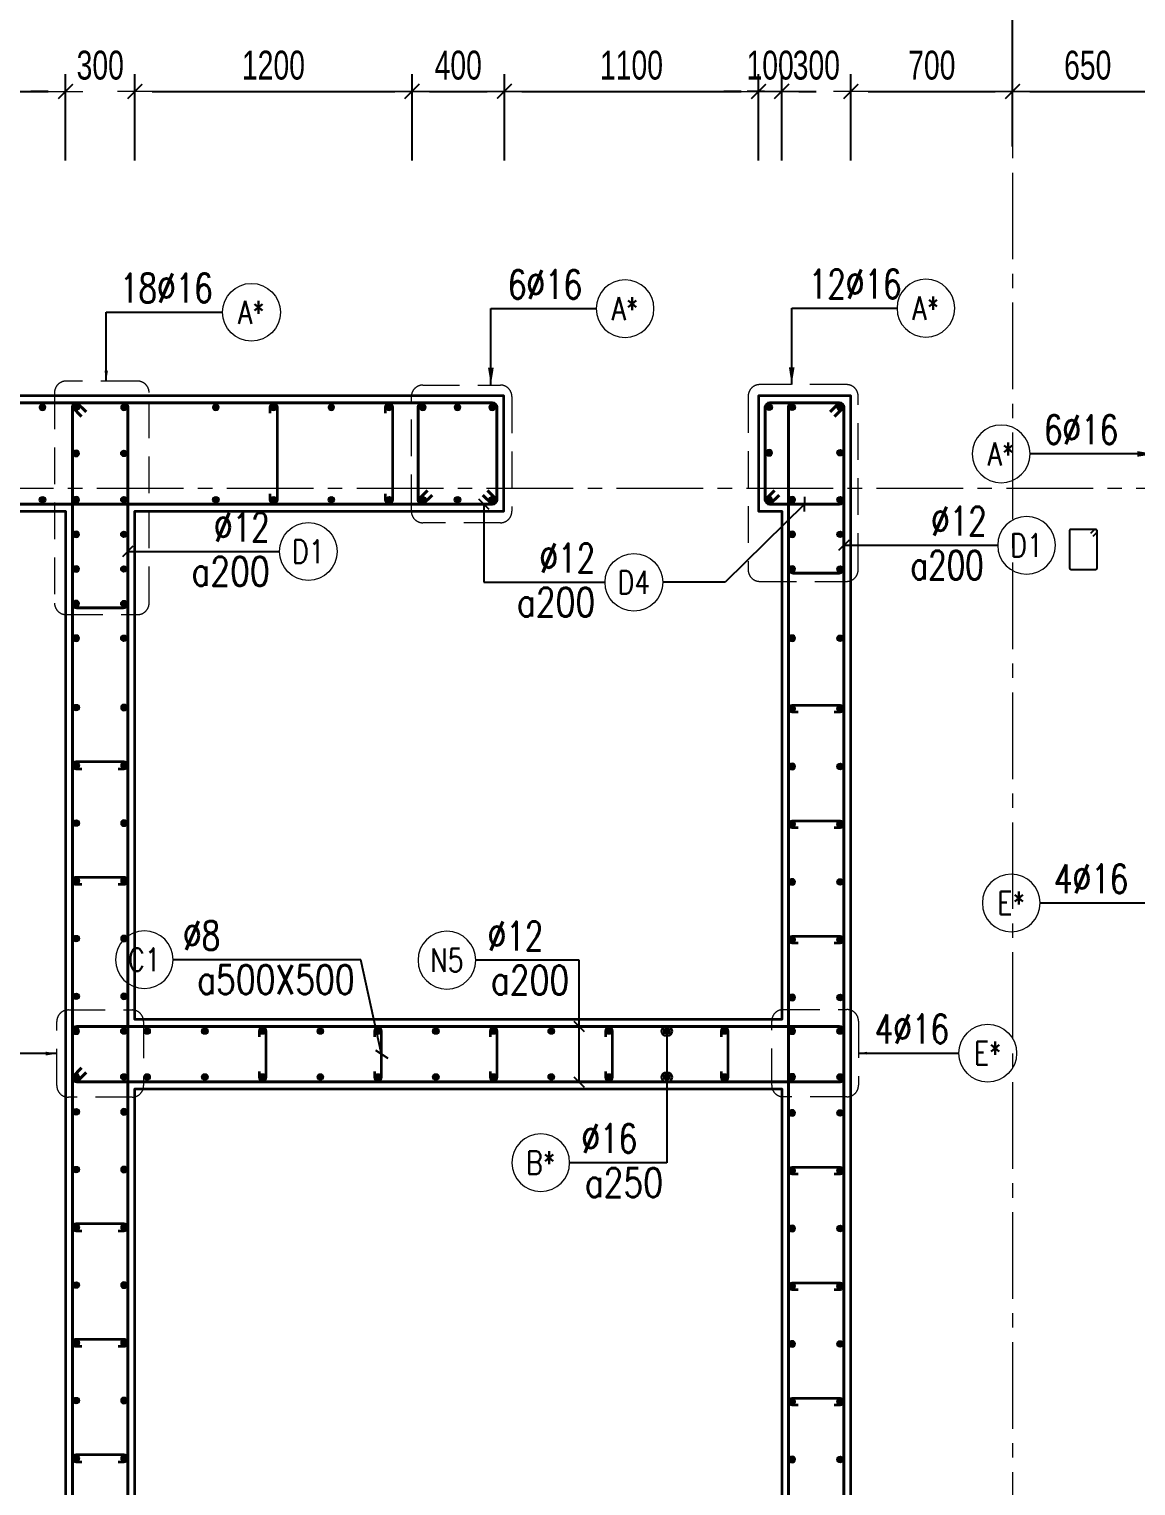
# Model space of a CAD drawing. Header units: millimetres. Extents: x 738475 to 1279438, y -34239 to 156422.
# Drawn here: x 1128428 to 1133219, y 105279 to 111585 of the extents above; entities that cross this region are included whole.
import ezdxf
from ezdxf.enums import TextEntityAlignment as Align

# ---------------------------------------------------------------- set-up
doc = ezdxf.new("R2010")
doc.units = ezdxf.units.MM
doc.header["$MEASUREMENT"] = 0
doc.linetypes.add('HIDDEN2', pattern=[4.7625, 3.175, -1.5875])
doc.linetypes.add('OF_Grid_1$0$CENTER2', pattern=[1.125, 0.75, -0.125, 0.125, -0.125])
doc.layers.get('0').update_dxf_attribs({"lineweight": 20})
doc.layers.get('Defpoints').update_dxf_attribs({"color": 151, "lineweight": 9})
for name, color, linetype, lineweight in [('KC-LEADER', 153, 'Continuous', 18), ('KC-THEP', 6, 'Continuous', 40), ('NDC_S_DIM', 1, 'Continuous', 15), ('NDC_S_HIDDEN', 8, 'HIDDEN2', 13), ('NDC_S_LEADER', 1, 'Continuous', 15), ('NDC_S_REBAR', 4, 'Continuous', 35), ('NDC_S_STIRRUP', 4, 'Continuous', 40), ('NDC_S_VN TEXT', 7, 'Continuous', 20), ('NDC_S_WALL', 6, 'Continuous', 35), ('OF_Core wall_1.2(2F)$0$NDC_S_WALL', 6, 'Continuous', 35), ('OF_Grid_1$0$NDC_S_AXIS', 5, 'OF_Grid_1$0$CENTER2', 13)]:
    doc.layers.add(name, color=color, linetype=linetype, lineweight=lineweight)
doc.layers.add('Ligature', color=1, linetype='Continuous')
doc.styles.add('NDC_ARIAL', font='arial.ttf', dxfattribs={"width": 0.85})
doc.styles.add('NDC_DIM', font='', dxfattribs={"width": 0.75})
doc.styles.add('NDC_EN TXT', font='romans.shx', dxfattribs={"width": 0.8})
doc.styles.get('NDC_DIM').set_extended_font_data('Dotum')
doc.dimstyles.new('NDC_1-50', dxfattribs={"dimscale": 50, "dimtxt": 2.5, "dimasz": 1, "dimexe": 1.5, "dimexo": 0, "dimgap": 0.8, "dimtad": 1, "dimdec": 0, "dimdsep": 46, "dimtxsty": 'NDC_ARIAL', "dimblk": 'DIMMARK', "dimcen": 49999.938995, "dimdle": 1.5, "dimclrd": 1, "dimclre": 1, "dimclrt": 3, "dimadec": 0, "dimazin": 0, "dimtfac": 1, "dimtdec": 0, "dimtix": 1, "dimtmove": 2, "dimatfit": 3, "dimfxl": 1, "dimarcsym": 0})
doc.dimstyles.new('NDC_dim_25', dxfattribs={"dimscale": 25, "dimtxt": 2.5, "dimasz": 1.5, "dimexe": 1.5, "dimexo": 2.5, "dimgap": 1, "dimtad": 1, "dimdec": 0, "dimzin": 0, "dimdsep": 46, "dimtxsty": 'NDC_DIM', "dimblk": 'DIMMARK', "dimcen": 0.09, "dimdle": 1.2, "dimclrd": 1, "dimclre": 1, "dimclrt": 3, "dimadec": 0, "dimazin": 0, "dimtfac": 1, "dimtdec": 0, "dimtix": 1, "dimtofl": 0, "dimtmove": 0, "dimatfit": 3, "dimfxl": 6, "dimfxlon": 1, "dimtolj": 1, "dimtzin": 0, "dimarcsym": 0})
doc.dimstyles.new('NDC_dim_30', dxfattribs={"dimscale": 30, "dimtxt": 2.5, "dimasz": 1.5, "dimexe": 1.5, "dimexo": 2.5, "dimgap": 1, "dimtad": 1, "dimdec": 0, "dimzin": 0, "dimdsep": 46, "dimtxsty": 'NDC_DIM', "dimblk": 'DIMMARK', "dimcen": 0.09, "dimdle": 1.2, "dimclrd": 1, "dimclre": 1, "dimclrt": 3, "dimadec": 0, "dimazin": 0, "dimtfac": 1, "dimtdec": 0, "dimtix": 1, "dimtofl": 0, "dimtmove": 0, "dimatfit": 3, "dimfxl": 6, "dimfxlon": 1, "dimtolj": 1, "dimtzin": 0, "dimarcsym": 0})
doc.dimstyles.new('NDC_dim_50', dxfattribs={"dimscale": 50, "dimtxt": 2.5, "dimasz": 1.5, "dimexe": 1.5, "dimexo": 2.5, "dimgap": 1, "dimtad": 1, "dimdec": 0, "dimzin": 0, "dimdsep": 46, "dimtxsty": 'NDC_DIM', "dimblk": 'DIMMARK', "dimcen": 0.09, "dimdle": 1.2, "dimclrd": 1, "dimclre": 1, "dimclrt": 3, "dimadec": 0, "dimazin": 0, "dimtfac": 1, "dimtdec": 0, "dimtix": 1, "dimtofl": 0, "dimtmove": 0, "dimatfit": 3, "dimfxl": 6, "dimfxlon": 1, "dimtolj": 1, "dimtzin": 0, "dimarcsym": 0})

# ---------------------------------------------------------------- blocks, each defined once
blk = doc.blocks.new('THEP')
at = {"layer": 'KC-LEADER', "color": 6}
blk.add_circle((0, 0), 14, dxfattribs=at)
at = {"layer": 'KC-THEP'}
for p, q in [((-14, 0), (14, 0)), ((9.9, 9.9), (-9.9, -9.9)), ((-9.9, 9.9), (9.9, -9.9)), ((0, 14), (0, -14))]:
    blk.add_line(p, q, dxfattribs=at)
blk = doc.blocks.new('*U207')
at = {"layer": 'KC-THEP', "rotation": 9.66856443638095}
for p in [(0, 99.3), (0, -99.3)]:
    blk.add_blockref('THEP', p, dxfattribs=at)
blk = doc.blocks.new('*U206')
at = {"layer": 'NDC_S_HIDDEN', "color": 0, "linetype": 'ByBlock', "lineweight": -2, "transparency": 16777216}
for p in [(0, 0), (250, 0), (500, 0), (750, 0), (1000, 0), (1250, 0), (1500, 0), (1750, 0), (2000, 0), (2250, 0), (2500, 0)]:
    blk.add_blockref('*U207', p, dxfattribs=at)
blk = doc.blocks.new('*U209')
at = {"layer": 'NDC_S_REBAR'}
blk.add_lwpolyline([(-15, -75), (-15, -100, 1), (15, -100), (15, 100, 1), (-15, 100), (-15, 75)], format="xyb", dxfattribs=at)
blk = doc.blocks.new('*U208')
at = {"layer": 'NDC_S_HIDDEN', "color": 0, "linetype": 'ByBlock', "lineweight": -2, "transparency": 16777216}
for p in [(0, 0), (500, 0), (1000, 0), (1500, 0), (2000, 0)]:
    blk.add_blockref('*U209', p, dxfattribs=at)
blk = doc.blocks.new('DIMMARK')
at = {"layer": 'NDC_S_DIM', "color": 1}
blk.add_line((-1.5, 0), (1, 0), dxfattribs=at)
at = {"layer": 'NDC_S_DIM', "color": 2, "const_width": 0.1}
blk.add_lwpolyline([(-0.424, -0.424), (0.424, 0.424)], dxfattribs=at)
blk = doc.blocks.new('*U9')
blk.add_circle((2.5, 0), 2.5)
at = {"layer": 'NDC_S_VN TEXT', "color": 3, "style": 'NDC_EN TXT', "width": 0.75}
blk.add_attdef('DK2', text='', height=2.5, dxfattribs=at).set_placement((-0.85, 0.85), align=Align.RIGHT)
at = {"layer": 'NDC_S_VN TEXT', "color": 7, "style": 'NDC_EN TXT', "width": 0.8}
blk.add_attdef('SH3', text='', height=2, dxfattribs=at).set_placement((2.5, 0), align=Align.MIDDLE)
blk = doc.blocks.new('*U10')
blk.add_circle((2.5, 0), 2.5)
at = {"layer": 'NDC_S_VN TEXT', "color": 3, "style": 'NDC_EN TXT'}
for tag, width, p in [('DK2', 0.75, (-0.85, 0.85)), ('KC2', 0.8, (-0.85, -2.97))]:
    blk.add_attdef(tag, text='', height=2.5, dxfattribs=dict(at, width=width)).set_placement(p, align=Align.RIGHT)
at = {"layer": 'NDC_S_VN TEXT', "color": 7, "style": 'NDC_EN TXT', "width": 0.8}
blk.add_attdef('SH3', text='', height=2, dxfattribs=at).set_placement((2.5, 0), align=Align.MIDDLE)
blk = doc.blocks.new('*U13')
blk.add_circle((-2.5, 0), 2.5)
at = {"layer": 'NDC_S_VN TEXT', "color": 3, "style": 'NDC_EN TXT', "width": 0.75}
blk.add_attdef('DK1', (0.5, 0.85), '', height=2.5, dxfattribs=at)
at = {"layer": 'NDC_S_VN TEXT', "color": 7, "style": 'NDC_EN TXT', "width": 0.8}
blk.add_attdef('SH2', text='', height=2, dxfattribs=at).set_placement((-2.5, 0), align=Align.MIDDLE)
blk = doc.blocks.new('*U11')
blk.add_circle((-2.5, 0), 2.5)
at = {"layer": 'NDC_S_VN TEXT', "color": 3, "style": 'NDC_EN TXT', "width": 0.75}
for tag, p in [('DK1', (0.5, 0.85)), ('KC1', (0.5, -2.97))]:
    blk.add_attdef(tag, p, '', height=2.5, dxfattribs=at)
at = {"layer": 'NDC_S_VN TEXT', "color": 7, "style": 'NDC_EN TXT', "width": 0.8}
blk.add_attdef('SH2', text='', height=2, dxfattribs=at).set_placement((-2.5, 0), align=Align.MIDDLE)
blk = doc.blocks.new('*D258')
at = {"layer": 'Defpoints', "color": 0, "ltscale": 200, "transparency": 16777216}
for p in [(1128586.1, 111316.1), (1128586.1, 109498.4), (1126376, 109312.2)]:
    blk.add_point(p, dxfattribs=at)
at = {"layer": 'NDC_S_DIM', "color": 1, "lineweight": -2, "ltscale": 200, "transparency": 16777216}
for p, q in [((1126376, 111016.1), (1126376, 111391.1)), ((1128586.1, 111016.1), (1128586.1, 111391.1)), ((1126451, 111316.1), (1128511.1, 111316.1))]:
    blk.add_line(p, q, dxfattribs=at)
at = {"layer": 'NDC_S_DIM', "color": 1, "lineweight": -2, "ltscale": 200, "transparency": 16777216, "xscale": 75, "yscale": 75, "zscale": 75, "rotation": 180}
blk.add_blockref('DIMMARK', (1126376, 111316.1), dxfattribs=at)
at = {"layer": 'NDC_S_DIM', "color": 1, "lineweight": -2, "ltscale": 200, "transparency": 16777216, "xscale": 75, "yscale": 75, "zscale": 75}
blk.add_blockref('DIMMARK', (1128586.1, 111316.1), dxfattribs=at)
at = {"layer": 'NDC_S_DIM', "color": 3, "ltscale": 200, "transparency": 16777216, "insert": (1127481, 111428.7), "char_height": 125, "attachment_point": 5, "style": 'NDC_DIM'}
blk.add_mtext('\\A1;2210', dxfattribs=at)
blk = doc.blocks.new('*D259')
at = {"layer": 'Defpoints', "color": 0, "ltscale": 200, "transparency": 16777216}
for p in [(1128886.1, 111316.1), (1128586.1, 109498.4), (1128886.1, 109498.4)]:
    blk.add_point(p, dxfattribs=at)
at = {"layer": 'NDC_S_DIM', "color": 1, "lineweight": -2, "ltscale": 200, "transparency": 16777216}
for p, q in [((1128586.1, 111016.1), (1128586.1, 111391.1)), ((1128886.1, 111016.1), (1128886.1, 111391.1)), ((1128511.1, 111316.1), (1128436.1, 111316.1)), ((1128961.1, 111316.1), (1129036.1, 111316.1))]:
    blk.add_line(p, q, dxfattribs=at)
at = {"layer": 'NDC_S_DIM', "color": 1, "lineweight": -2, "ltscale": 200, "transparency": 16777216, "xscale": 75, "yscale": 75, "zscale": 75}
blk.add_blockref('DIMMARK', (1128586.1, 111316.1), dxfattribs=at)
at = {"layer": 'NDC_S_DIM', "color": 1, "lineweight": -2, "ltscale": 200, "transparency": 16777216, "xscale": 75, "yscale": 75, "zscale": 75, "rotation": 180}
blk.add_blockref('DIMMARK', (1128886.1, 111316.1), dxfattribs=at)
at = {"layer": 'NDC_S_DIM', "color": 3, "ltscale": 200, "transparency": 16777216, "insert": (1128736.1, 111428.7), "char_height": 125, "attachment_point": 5, "style": 'NDC_DIM'}
blk.add_mtext('\\A1;300', dxfattribs=at)
blk = doc.blocks.new('*D260')
at = {"layer": 'Defpoints', "color": 0, "ltscale": 200, "transparency": 16777216}
for p in [(1130085.8, 111316.1), (1130085.8, 109784.2), (1128886.1, 109498.4)]:
    blk.add_point(p, dxfattribs=at)
at = {"layer": 'NDC_S_DIM', "color": 1, "lineweight": -2, "ltscale": 200, "transparency": 16777216}
for p, q in [((1128886.1, 111016.1), (1128886.1, 111391.1)), ((1130085.8, 111016.1), (1130085.8, 111391.1)), ((1128961.1, 111316.1), (1130010.8, 111316.1))]:
    blk.add_line(p, q, dxfattribs=at)
at = {"layer": 'NDC_S_DIM', "color": 1, "lineweight": -2, "ltscale": 200, "transparency": 16777216, "xscale": 75, "yscale": 75, "zscale": 75, "rotation": 180}
blk.add_blockref('DIMMARK', (1128886.1, 111316.1), dxfattribs=at)
at = {"layer": 'NDC_S_DIM', "color": 1, "lineweight": -2, "ltscale": 200, "transparency": 16777216, "xscale": 75, "yscale": 75, "zscale": 75}
blk.add_blockref('DIMMARK', (1130085.8, 111316.1), dxfattribs=at)
at = {"layer": 'NDC_S_DIM', "color": 3, "ltscale": 200, "transparency": 16777216, "insert": (1129485.9, 111428.7), "char_height": 125, "attachment_point": 5, "style": 'NDC_DIM'}
blk.add_mtext('\\A1;1200', dxfattribs=at)
blk = doc.blocks.new('*D245')
at = {"layer": 'Defpoints', "color": 0, "ltscale": 200, "transparency": 16777216}
for p in [(1130485.8, 111316.1), (1130085.8, 109784.2), (1130485.8, 109748.4)]:
    blk.add_point(p, dxfattribs=at)
at = {"layer": 'NDC_S_DIM', "color": 1, "lineweight": -2, "ltscale": 200, "transparency": 16777216}
for p, q in [((1130085.8, 111016.1), (1130085.8, 111391.1)), ((1130485.8, 111016.1), (1130485.8, 111391.1)), ((1130160.8, 111316.1), (1130410.8, 111316.1))]:
    blk.add_line(p, q, dxfattribs=at)
at = {"layer": 'NDC_S_DIM', "color": 1, "lineweight": -2, "ltscale": 200, "transparency": 16777216, "xscale": 75, "yscale": 75, "zscale": 75, "rotation": 180}
blk.add_blockref('DIMMARK', (1130085.8, 111316.1), dxfattribs=at)
at = {"layer": 'NDC_S_DIM', "color": 1, "lineweight": -2, "ltscale": 200, "transparency": 16777216, "xscale": 75, "yscale": 75, "zscale": 75}
blk.add_blockref('DIMMARK', (1130485.8, 111316.1), dxfattribs=at)
at = {"layer": 'NDC_S_DIM', "color": 3, "ltscale": 200, "transparency": 16777216, "insert": (1130285.8, 111428.7), "char_height": 125, "attachment_point": 5, "style": 'NDC_DIM'}
blk.add_mtext('\\A1;400', dxfattribs=at)
blk = doc.blocks.new('*D246')
at = {"layer": 'Defpoints', "color": 0, "ltscale": 200, "transparency": 16777216}
for p in [(1131586.1, 111316.1), (1130485.8, 109748.4), (1131586.1, 109641.6)]:
    blk.add_point(p, dxfattribs=at)
at = {"layer": 'NDC_S_DIM', "color": 1, "lineweight": -2, "ltscale": 200, "transparency": 16777216}
for p, q in [((1130485.8, 111016.1), (1130485.8, 111391.1)), ((1131586.1, 111016.1), (1131586.1, 111391.1)), ((1130560.8, 111316.1), (1131511.1, 111316.1))]:
    blk.add_line(p, q, dxfattribs=at)
at = {"layer": 'NDC_S_DIM', "color": 1, "lineweight": -2, "ltscale": 200, "transparency": 16777216, "xscale": 75, "yscale": 75, "zscale": 75, "rotation": 180}
blk.add_blockref('DIMMARK', (1130485.8, 111316.1), dxfattribs=at)
at = {"layer": 'NDC_S_DIM', "color": 1, "lineweight": -2, "ltscale": 200, "transparency": 16777216, "xscale": 75, "yscale": 75, "zscale": 75}
blk.add_blockref('DIMMARK', (1131586.1, 111316.1), dxfattribs=at)
at = {"layer": 'NDC_S_DIM', "color": 3, "ltscale": 200, "transparency": 16777216, "insert": (1131035.9, 111428.7), "char_height": 125, "attachment_point": 5, "style": 'NDC_DIM'}
blk.add_mtext('\\A1;1100', dxfattribs=at)
blk = doc.blocks.new('*D247')
at = {"layer": 'Defpoints', "color": 0, "ltscale": 200, "transparency": 16777216}
for p in [(1131686.1, 111316.1), (1131586.1, 109641.6), (1131686.1, 109498.4)]:
    blk.add_point(p, dxfattribs=at)
at = {"layer": 'NDC_S_DIM', "color": 1, "lineweight": -2, "ltscale": 200, "transparency": 16777216}
for p, q in [((1131586.1, 111016.1), (1131586.1, 111391.1)), ((1131686.1, 111016.1), (1131686.1, 111391.1)), ((1131511.1, 111316.1), (1131436.1, 111316.1)), ((1131761.1, 111316.1), (1131836.1, 111316.1))]:
    blk.add_line(p, q, dxfattribs=at)
at = {"layer": 'NDC_S_DIM', "color": 1, "lineweight": -2, "ltscale": 200, "transparency": 16777216, "xscale": 75, "yscale": 75, "zscale": 75}
blk.add_blockref('DIMMARK', (1131586.1, 111316.1), dxfattribs=at)
at = {"layer": 'NDC_S_DIM', "color": 1, "lineweight": -2, "ltscale": 200, "transparency": 16777216, "xscale": 75, "yscale": 75, "zscale": 75, "rotation": 180}
blk.add_blockref('DIMMARK', (1131686.1, 111316.1), dxfattribs=at)
at = {"layer": 'NDC_S_DIM', "color": 3, "ltscale": 200, "transparency": 16777216, "insert": (1131636.1, 111428.7), "char_height": 125, "attachment_point": 5, "style": 'NDC_DIM'}
blk.add_mtext('\\A1;100', dxfattribs=at)
blk = doc.blocks.new('*D248')
at = {"layer": 'Defpoints', "color": 0, "ltscale": 200, "transparency": 16777216}
for p in [(1131986.1, 111316.1), (1131686.1, 109498.4), (1131986.1, 109498.4)]:
    blk.add_point(p, dxfattribs=at)
at = {"layer": 'NDC_S_DIM', "color": 1, "lineweight": -2, "ltscale": 200, "transparency": 16777216}
for p, q in [((1131686.1, 111016.1), (1131686.1, 111391.1)), ((1131986.1, 111016.1), (1131986.1, 111391.1)), ((1131611.1, 111316.1), (1131536.1, 111316.1)), ((1132061.1, 111316.1), (1132136.1, 111316.1))]:
    blk.add_line(p, q, dxfattribs=at)
at = {"layer": 'NDC_S_DIM', "color": 1, "lineweight": -2, "ltscale": 200, "transparency": 16777216, "xscale": 75, "yscale": 75, "zscale": 75}
blk.add_blockref('DIMMARK', (1131686.1, 111316.1), dxfattribs=at)
at = {"layer": 'NDC_S_DIM', "color": 1, "lineweight": -2, "ltscale": 200, "transparency": 16777216, "xscale": 75, "yscale": 75, "zscale": 75, "rotation": 180}
blk.add_blockref('DIMMARK', (1131986.1, 111316.1), dxfattribs=at)
at = {"layer": 'NDC_S_DIM', "color": 3, "ltscale": 200, "transparency": 16777216, "insert": (1131836.1, 111428.7), "char_height": 125, "attachment_point": 5, "style": 'NDC_DIM'}
blk.add_mtext('\\A1;300', dxfattribs=at)
blk = doc.blocks.new('*D243')
at = {"layer": 'Defpoints', "color": 0, "ltscale": 200, "transparency": 16777216}
for p in [(1132685.9, 111660.1), (1132685.9, 110952.4), (1125586.1, 110857.1)]:
    blk.add_point(p, dxfattribs=at)
at = {"layer": 'NDC_S_DIM', "color": 1, "lineweight": -2, "ltscale": 200, "transparency": 16777216}
for p, q in [((1125586.1, 111360.1), (1125586.1, 111735.1)), ((1132685.9, 111360.1), (1132685.9, 111735.1)), ((1125661.1, 111660.1), (1132610.9, 111660.1))]:
    blk.add_line(p, q, dxfattribs=at)
at = {"layer": 'NDC_S_DIM', "color": 1, "lineweight": -2, "ltscale": 200, "transparency": 16777216, "xscale": 75, "yscale": 75, "zscale": 75, "rotation": 180}
blk.add_blockref('DIMMARK', (1125586.1, 111660.1), dxfattribs=at)
at = {"layer": 'NDC_S_DIM', "color": 1, "lineweight": -2, "ltscale": 200, "transparency": 16777216, "xscale": 75, "yscale": 75, "zscale": 75}
blk.add_blockref('DIMMARK', (1132685.9, 111660.1), dxfattribs=at)
at = {"layer": 'NDC_S_DIM', "color": 3, "ltscale": 200, "transparency": 16777216, "insert": (1129136, 111772.7), "char_height": 125, "attachment_point": 5, "style": 'NDC_DIM'}
blk.add_mtext('\\A1;7100', dxfattribs=at)
blk = doc.blocks.new('*D234')
at = {"layer": 'Defpoints', "color": 0, "ltscale": 200, "transparency": 16777216}
for p in [(1132685.9, 111316.1), (1132685.9, 110952.4), (1131986.1, 109498.4)]:
    blk.add_point(p, dxfattribs=at)
at = {"layer": 'NDC_S_DIM', "color": 1, "lineweight": -2, "ltscale": 200, "transparency": 16777216}
for p, q in [((1131986.1, 111016.1), (1131986.1, 111391.1)), ((1132685.9, 111077.4), (1132685.9, 111391.1)), ((1132061.1, 111316.1), (1132610.9, 111316.1))]:
    blk.add_line(p, q, dxfattribs=at)
at = {"layer": 'NDC_S_DIM', "color": 1, "lineweight": -2, "ltscale": 200, "transparency": 16777216, "xscale": 75, "yscale": 75, "zscale": 75, "rotation": 180}
blk.add_blockref('DIMMARK', (1131986.1, 111316.1), dxfattribs=at)
at = {"layer": 'NDC_S_DIM', "color": 1, "lineweight": -2, "ltscale": 200, "transparency": 16777216, "xscale": 75, "yscale": 75, "zscale": 75}
blk.add_blockref('DIMMARK', (1132685.9, 111316.1), dxfattribs=at)
at = {"layer": 'NDC_S_DIM', "color": 3, "ltscale": 200, "transparency": 16777216, "insert": (1132336, 111428.7), "char_height": 125, "attachment_point": 5, "style": 'NDC_DIM'}
blk.add_mtext('\\A1;700', dxfattribs=at)
blk = doc.blocks.new('*D235')
at = {"layer": 'Defpoints', "color": 0, "ltscale": 200, "transparency": 16777216}
for p in [(1133336.1, 111316.1), (1133336.1, 111022.8), (1132685.9, 110952.4)]:
    blk.add_point(p, dxfattribs=at)
at = {"layer": 'NDC_S_DIM', "color": 1, "lineweight": -2, "ltscale": 200, "transparency": 16777216}
for p, q in [((1132685.9, 111077.4), (1132685.9, 111391.1)), ((1133336.1, 111147.8), (1133336.1, 111391.1)), ((1132760.9, 111316.1), (1133261.1, 111316.1))]:
    blk.add_line(p, q, dxfattribs=at)
at = {"layer": 'NDC_S_DIM', "color": 1, "lineweight": -2, "ltscale": 200, "transparency": 16777216, "xscale": 75, "yscale": 75, "zscale": 75, "rotation": 180}
blk.add_blockref('DIMMARK', (1132685.9, 111316.1), dxfattribs=at)
at = {"layer": 'NDC_S_DIM', "color": 1, "lineweight": -2, "ltscale": 200, "transparency": 16777216, "xscale": 75, "yscale": 75, "zscale": 75}
blk.add_blockref('DIMMARK', (1133336.1, 111316.1), dxfattribs=at)
at = {"layer": 'NDC_S_DIM', "color": 3, "ltscale": 200, "transparency": 16777216, "insert": (1133011, 111428.7), "char_height": 125, "attachment_point": 5, "style": 'NDC_DIM'}
blk.add_mtext('\\A1;650', dxfattribs=at)
blk = doc.blocks.new('*D236')
at = {"layer": 'Defpoints', "color": 0, "ltscale": 200, "transparency": 16777216}
for p in [(1137985.9, 111660.1), (1132685.9, 110952.4), (1137985.9, 109998.4)]:
    blk.add_point(p, dxfattribs=at)
at = {"layer": 'NDC_S_DIM', "color": 1, "lineweight": -2, "ltscale": 200, "transparency": 16777216}
for p, q in [((1132685.9, 111360.1), (1132685.9, 111735.1)), ((1137985.9, 111360.1), (1137985.9, 111735.1)), ((1132760.9, 111660.1), (1137910.9, 111660.1))]:
    blk.add_line(p, q, dxfattribs=at)
at = {"layer": 'NDC_S_DIM', "color": 1, "lineweight": -2, "ltscale": 200, "transparency": 16777216, "xscale": 75, "yscale": 75, "zscale": 75, "rotation": 180}
blk.add_blockref('DIMMARK', (1132685.9, 111660.1), dxfattribs=at)
at = {"layer": 'NDC_S_DIM', "color": 1, "lineweight": -2, "ltscale": 200, "transparency": 16777216, "xscale": 75, "yscale": 75, "zscale": 75}
blk.add_blockref('DIMMARK', (1137985.9, 111660.1), dxfattribs=at)
at = {"layer": 'NDC_S_DIM', "color": 3, "ltscale": 200, "transparency": 16777216, "insert": (1135335.9, 111772.7), "char_height": 125, "attachment_point": 5, "style": 'NDC_DIM'}
blk.add_mtext('\\A1;5300', dxfattribs=at)

msp = doc.modelspace()

# ---------------------------------------------------------------- linework, layer by layer
at = {"layer": 'Ligature'}
msp.add_lwpolyline([(1133034.175, 109389.794), (1133050.141, 109405.76, 0.66817864), (1133044.367, 109419.698), (1132939.738, 109419.698, 0.41421356), (1132931.574, 109411.533), (1132931.574, 109254.426, 0.41421356), (1132939.738, 109246.261), (1133044.367, 109246.261, 0.41421356), (1133052.532, 109254.426), (1133052.532, 109411.533, 0.66817864), (1133038.594, 109417.307), (1133022.628, 109401.341)], format="xyb", dxfattribs=at)
at = {"layer": 'NDC_S_HIDDEN', "ltscale": 50}
for points in [[(1128897.683, 110061.764), (1128588.239, 110061.764, 0.41421356), (1128538.239, 110011.764), (1128538.239, 109100.819, 0.41421356), (1128588.239, 109050.819), (1128897.683, 109050.819, 0.41421356), (1128947.683, 109100.819), (1128947.683, 110011.764, 0.41421356)], [(1131967.201, 110046.509), (1131591.163, 110046.509, 0.41421356), (1131541.163, 109996.509), (1131541.163, 109244.751, 0.41421356), (1131591.163, 109194.751), (1131967.201, 109194.751, 0.41421356), (1132017.201, 109244.751), (1132017.201, 109996.509, 0.41421356)], [(1130132.973, 110044.521), (1130468.198, 110044.521, -0.41421356), (1130518.198, 109994.521), (1130518.198, 109498.363, -0.41421356), (1130468.198, 109448.363), (1130132.973, 109448.363, -0.41421356), (1130082.973, 109498.363), (1130082.973, 109994.521, -0.41421356)], [(1128597.99, 107339.309), (1128873.834, 107339.309, -0.41421356), (1128923.834, 107289.309), (1128923.834, 107011.759, -0.41421356), (1128873.834, 106961.759), (1128597.99, 106961.759, -0.41421356), (1128547.99, 107011.759), (1128547.99, 107289.309, -0.41421356)], [(1131692.838, 107341.006), (1131968.681, 107341.006, -0.41421356), (1132018.681, 107291.006), (1132018.681, 107013.457, -0.41421356), (1131968.681, 106963.457), (1131692.838, 106963.457, -0.41421356), (1131642.838, 107013.457), (1131642.838, 107291.006, -0.41421356)]]:
    msp.add_lwpolyline(points, format="xyb", close=True, dxfattribs=at)
at = {"layer": 'NDC_S_REBAR'}
for points in [[(1129471.485, 109923.363), (1129471.485, 109948.363, -1), (1129501.485, 109948.363), (1129501.485, 109548.363, -1), (1129471.485, 109548.363), (1129471.485, 109573.363)], [(1129971.485, 109923.363), (1129971.485, 109948.363, -1), (1130001.485, 109948.363), (1130001.485, 109548.363, -1), (1129971.485, 109548.363), (1129971.485, 109573.363)], [(1131756.801, 108628.445), (1131731.801, 108628.445, -1), (1131731.801, 108658.445), (1131938.826, 108658.445, -1), (1131938.826, 108628.445), (1131913.826, 108628.445)], [(1128813.826, 108383.363), (1128838.826, 108383.363, 1), (1128838.826, 108413.363), (1128631.801, 108413.363, 1), (1128631.801, 108383.363), (1128656.801, 108383.363)], [(1131756.801, 108128.445), (1131731.801, 108128.445, -1), (1131731.801, 108158.445), (1131938.826, 108158.445, -1), (1131938.826, 108128.445), (1131913.826, 108128.445)], [(1128813.826, 107883.363), (1128838.826, 107883.363, 1), (1128838.826, 107913.363), (1128631.801, 107913.363, 1), (1128631.801, 107883.363), (1128656.801, 107883.363)], [(1131756.801, 107628.445), (1131731.801, 107628.445, -1), (1131731.801, 107658.445), (1131938.826, 107658.445, -1), (1131938.826, 107628.445), (1131913.826, 107628.445)], [(1131756.801, 106628.445), (1131731.801, 106628.445, -1), (1131731.801, 106658.445), (1131938.826, 106658.445, -1), (1131938.826, 106628.445), (1131913.826, 106628.445)], [(1128813.826, 106383.363), (1128838.826, 106383.363, 1), (1128838.826, 106413.363), (1128631.801, 106413.363, 1), (1128631.801, 106383.363), (1128656.801, 106383.363)], [(1131756.801, 106128.445), (1131731.801, 106128.445, -1), (1131731.801, 106158.445), (1131938.826, 106158.445, -1), (1131938.826, 106128.445), (1131913.826, 106128.445)], [(1128813.826, 105883.363), (1128838.826, 105883.363, 1), (1128838.826, 105913.363), (1128631.801, 105913.363, 1), (1128631.801, 105883.363), (1128656.801, 105883.363)], [(1131756.801, 105628.445), (1131731.801, 105628.445, -1), (1131731.801, 105658.445), (1131938.826, 105658.445, -1), (1131938.826, 105628.445), (1131913.826, 105628.445)], [(1128813.826, 105383.363), (1128838.826, 105383.363, 1), (1128838.826, 105413.363), (1128631.801, 105413.363, 1), (1128631.801, 105383.363), (1128656.801, 105383.363)]]:
    msp.add_lwpolyline(points, format="xyb", dxfattribs=at)
at = {"layer": 'NDC_S_STIRRUP'}
for points in [[(1130392.973, 109568.363), (1130432.973, 109528.363, 0.41421356), (1130452.973, 109548.363), (1130452.973, 109948.363, 0.41421356), (1130432.973, 109968.363), (1125635.314, 109968.363, 0.41421356), (1125615.314, 109948.363), (1125615.314, 109548.363, 0.41421356), (1125635.314, 109528.363), (1130432.973, 109528.363, 0.41421356), (1130452.973, 109548.363), (1130412.973, 109588.363)], [(1128655.314, 97688.363), (1128615.314, 97648.363, 0.41421356), (1128635.314, 97628.363), (1128835.314, 97628.363, 0.41421356), (1128855.314, 97648.363), (1128855.314, 109948.363, 0.41421356), (1128835.314, 109968.363), (1128635.314, 109968.363, 0.41421356), (1128615.314, 109948.363), (1128615.314, 97648.363, 0.41421356), (1128635.314, 97628.363), (1128675.314, 97668.363)], [(1128655.314, 109908.363), (1128615.314, 109948.363, -0.41421356), (1128635.314, 109968.363), (1128835.314, 109968.363, -0.41421356), (1128855.314, 109948.363), (1128855.314, 109099.752, -0.41421356), (1128835.314, 109079.752), (1128635.314, 109079.752, -0.41421356), (1128615.314, 109099.752), (1128615.314, 109948.363, -0.41421356), (1128635.314, 109968.363), (1128675.314, 109928.363)], [(1130152.973, 109588.363), (1130112.973, 109548.363, 0.41421356), (1130132.973, 109528.363), (1130432.973, 109528.363, 0.41421356), (1130452.973, 109548.363), (1130452.973, 109948.363, 0.41421356), (1130432.973, 109968.363), (1130132.973, 109968.363, 0.41421356), (1130112.973, 109948.363), (1130112.973, 109548.363, 0.41421356), (1130132.973, 109528.363), (1130172.973, 109568.363)], [(1131675.314, 109568.363), (1131635.314, 109528.363, -0.41421356), (1131615.314, 109548.363), (1131615.314, 109948.363, -0.41421356), (1131635.314, 109968.363), (1131935.314, 109968.363, -0.41421356), (1131955.314, 109948.363), (1131955.314, 109548.363, -0.41421356), (1131935.314, 109528.363), (1131635.314, 109528.363, -0.41421356), (1131615.314, 109548.363), (1131655.314, 109588.363)], [(1131915.314, 109908.363), (1131955.314, 109948.363, 0.41421356), (1131935.314, 109968.363), (1131735.314, 109968.363, 0.41421356), (1131715.314, 109948.363), (1131715.314, 109250.923, 0.41421356), (1131735.314, 109230.923), (1131935.314, 109230.923, 0.41421356), (1131955.314, 109250.923), (1131955.314, 109948.363, 0.41421356), (1131935.314, 109968.363), (1131895.314, 109928.363)], [(1131915.314, 97688.363), (1131955.314, 97648.363, -0.41421356), (1131935.314, 97628.363), (1131735.314, 97628.363, -0.41421356), (1131715.314, 97648.363), (1131715.314, 109948.363, -0.41421356), (1131735.314, 109968.363), (1131935.314, 109968.363, -0.41421356), (1131955.314, 109948.363), (1131955.314, 97648.363, -0.41421356), (1131935.314, 97628.363), (1131895.314, 97668.363)], [(1128675.314, 107068.363), (1128635.314, 107028.363, -0.41421356), (1128615.314, 107048.363), (1128615.314, 107248.363, -0.41421356), (1128635.314, 107268.363), (1131935.314, 107268.363, -0.41421356), (1131955.314, 107248.363), (1131955.314, 107048.363, -0.41435759), (1131935.314, 107028.363), (1128635.314, 107028.363, -0.41421356), (1128615.314, 107048.363), (1128655.314, 107088.363)]]:
    msp.add_lwpolyline(points, format="xyb", dxfattribs=at)
at = {"layer": 'NDC_S_WALL'}
for points in [[(1134786.113, 100598.363), (1131986.113, 100598.363), (1131986.113, 109998.363), (1131586.113, 109998.363), (1131586.113, 109498.363), (1131686.113, 109498.363), (1131686.113, 107298.363), (1128886.113, 107298.363), (1128886.113, 109498.363), (1130483.773, 109498.363), (1130483.773, 109998.363), (1125586.113, 109998.363), (1125586.113, 108848.363), (1125886.113, 108848.363), (1125886.113, 109498.363), (1128586.113, 109498.363), (1128586.113, 98098.363)], [(1128886.113, 98098.363), (1128886.113, 99648.363), (1128886.113, 99648.363), (1130286.113, 99648.363), (1130286.113, 99948.363), (1128886.113, 99948.363), (1128886.113, 99948.363), (1128886.113, 106998.363), (1128886.113, 106998.363), (1131686.113, 106998.363), (1131686.113, 97598.363)]]:
    msp.add_lwpolyline(points, dxfattribs=at)
at = {"layer": 'OF_Core wall_1.2(2F)$0$NDC_S_WALL', "ltscale": 200}
for points in [[(1130483.773, 109998.363), (1130483.773, 109998.363)], [(1131586.113, 109998.363), (1131586.113, 109998.363)], [(1131986.113, 109998.363), (1131986.113, 109998.363)], [(1128586.113, 109498.363), (1128586.113, 109498.363)], [(1128886.113, 109498.363), (1128886.113, 109498.363)], [(1130483.773, 109498.363), (1130483.773, 109498.363)], [(1131586.113, 109498.363), (1131586.113, 109498.363)]]:
    msp.add_lwpolyline(points, dxfattribs=at)
at = {"layer": 'OF_Grid_1$0$NDC_S_AXIS', "ltscale": 500}
for p, q in [((1132686.913, 95963.993), (1132686.913, 111660.108)), ((1123658.934, 109598.363), (1139509.258, 109598.363))]:
    msp.add_line(p, q, dxfattribs=at)

# ---------------------------------------------------------------- block references
at = {"layer": 'KC-THEP', "xscale": -1}
for p, rotation in [((1128485.944, 109948.363), 170.331435563619), ((1128838.826, 109948.363), 170.331435563619), ((1129236.485, 109948.363), 170.331435563619), ((1129486.485, 109948.363), 170.331435563619), ((1129736.485, 109948.363), 170.331435563619), ((1129986.485, 109948.363), 170.331435563619), ((1130132.973, 109948.363), 170.331435563619), ((1130282.973, 109948.363), 170.331435563619), ((1130432.973, 109948.363), 170.331435563619), ((1131938.826, 109948.363), 170.331435563619), ((1128631.801, 109748.848), 350.3314355636191), ((1131631.801, 109751.672), 350.3314355636191), ((1128631.801, 109548.363), 350.3314355636191), ((1131631.801, 109548.363), 350.3314355636191), ((1131731.801, 109548.363), 350.3314355636191), ((1128631.801, 109398.363), 350.3314355636191), ((1131731.801, 109398.363), 350.3314355636191), ((1128631.801, 109248.363), 350.3314355636191), ((1131731.801, 109248.363), 350.3314355636191), ((1128631.801, 109098.363), 350.3314355636191), ((1128631.801, 108948.363), 350.3314355636191), ((1131731.801, 108948.363), 350.3314355636191), ((1128838.826, 108648.363), 170.331435563619), ((1131731.801, 108643.445), 350.3314355636191), ((1128838.826, 108398.363), 170.331435563619), ((1131731.801, 108393.445), 350.3314355636191), ((1128838.826, 108148.363), 170.331435563619), ((1131731.801, 108143.445), 350.3314355636191), ((1128838.826, 107898.363), 170.331435563619), ((1131731.801, 107893.445), 350.3314355636191), ((1128838.826, 107648.363), 170.331435563619), ((1131731.801, 107643.445), 350.3314355636191), ((1128838.826, 107398.363), 170.331435563619), ((1131731.801, 107393.445), 350.3314355636191), ((1128631.801, 107247.937), 350.3314355636191), ((1131731.801, 107247.937), 350.3314355636191), ((1128631.801, 107049.347), 350.3314355636191), ((1131731.801, 107049.347), 350.3314355636191), ((1128838.826, 106898.363), 170.331435563619), ((1131731.801, 106893.445), 350.3314355636191), ((1128838.826, 106648.363), 170.331435563619), ((1131731.801, 106643.445), 350.3314355636191), ((1128838.826, 106398.363), 170.331435563619), ((1131731.801, 106393.445), 350.3314355636191), ((1128838.826, 106148.363), 170.331435563619), ((1131731.801, 106143.445), 350.3314355636191), ((1128838.826, 105898.363), 170.331435563619), ((1131731.801, 105893.445), 350.3314355636191), ((1128838.826, 105648.363), 170.331435563619), ((1131731.801, 105643.445), 350.3314355636191), ((1128838.826, 105398.363), 170.331435563619), ((1131731.801, 105393.445), 350.3314355636191)]:
    msp.add_blockref('THEP', p, dxfattribs=dict(at, rotation=rotation))
at = {"layer": 'KC-THEP'}
for p, rotation in [((1128631.801, 109948.363), 189.6685644363809), ((1131631.801, 109948.363), 189.6685644363809), ((1131731.801, 109948.363), 189.6685644363809), ((1128838.826, 109748.848), 9.66856443638095), ((1131938.826, 109751.672), 9.66856443638095), ((1128485.944, 109548.363), 9.66856443638095), ((1128838.826, 109548.363), 9.66856443638095), ((1129236.485, 109548.363), 9.668564436380946), ((1129486.485, 109548.363), 9.668564436380946), ((1129736.485, 109548.363), 9.668564436380946), ((1129986.485, 109548.363), 9.668564436380946), ((1130132.973, 109548.363), 9.668564436380946), ((1130282.973, 109548.363), 9.668564436380946), ((1130432.973, 109548.363), 9.668564436380946), ((1131938.826, 109548.363), 9.66856443638095), ((1128838.826, 109398.363), 9.66856443638095), ((1131938.826, 109398.363), 9.66856443638095), ((1128838.826, 109248.363), 9.66856443638095), ((1131938.826, 109248.363), 9.66856443638095), ((1128838.826, 109098.363), 9.66856443638095), ((1128838.826, 108948.363), 9.66856443638095), ((1131938.826, 108948.363), 9.66856443638095), ((1128631.801, 108648.363), 189.6685644363809), ((1131938.826, 108643.445), 9.66856443638095), ((1128631.801, 108398.363), 189.6685644363809), ((1131938.826, 108393.445), 9.66856443638095), ((1128631.801, 108148.363), 189.6685644363809), ((1131938.826, 108143.445), 9.66856443638095), ((1128631.801, 107898.363), 189.6685644363809), ((1131938.826, 107893.445), 9.66856443638095), ((1128631.801, 107648.363), 189.6685644363809), ((1131938.826, 107643.445), 9.66856443638095), ((1128631.801, 107398.363), 189.6685644363809), ((1131938.826, 107393.445), 9.66856443638095), ((1128838.826, 107247.937), 9.668564436354272), ((1131938.826, 107247.937), 9.668564436380926), ((1128838.826, 107049.347), 9.668564436354272), ((1131938.826, 107049.347), 9.668564436380926), ((1128631.801, 106898.363), 189.6685644363809), ((1131938.826, 106893.445), 9.66856443638095), ((1128631.801, 106648.363), 189.6685644363809), ((1131938.826, 106643.445), 9.66856443638095), ((1128631.801, 106398.363), 189.6685644363809), ((1131938.826, 106393.445), 9.66856443638095), ((1128631.801, 106148.363), 189.6685644363809), ((1131938.826, 106143.445), 9.66856443638095), ((1128631.801, 105898.363), 189.6685644363809), ((1131938.826, 105893.445), 9.66856443638095), ((1128631.801, 105648.363), 189.6685644363809), ((1131938.826, 105643.445), 9.66856443638095), ((1128631.801, 105398.363), 189.6685644363809), ((1131938.826, 105393.445), 9.66856443638095)]:
    msp.add_blockref('THEP', p, dxfattribs=dict(at, rotation=rotation))
at = {"layer": 'NDC_S_HIDDEN'}
for name, p in [('*U206', (1128938.826, 107148.642)), ('*U208', (1129438.826, 107147.937))]:
    msp.add_blockref(name, p, dxfattribs=at)
at = {"layer": 'NDC_S_VN TEXT', "xscale": 50, "yscale": 50, "zscale": 50}
for name, p, values in [('*U9', (1129265.766, 110359.653), {'SH3': 'A*', 'DK2': '18%%C16'}), ('*U10', (1129512.067, 109324.177), {'SH3': 'D1', 'DK2': '%%C12', 'KC2': 'a200'}), ('*U10', (1130921.403, 109190.664), {'SH3': 'D4', 'DK2': '%%C12', 'KC2': 'a200'}), ('*U9', (1132453.259, 107152.232), {'SH3': 'E*', 'DK2': '4%%C16'})]:
    msp.add_blockref(name, p, dxfattribs=at).add_auto_attribs(values)
at = {"layer": 'NDC_S_VN TEXT'}
ref = msp.add_blockref('*U13', (1130883.117, 110375.354), dxfattribs=dict(at, xscale=-50, yscale=50, zscale=50))
ref.add_attrib('SH2', 'A*', dxfattribs={"color": 7, "height": 100, "style": 'NDC_EN TXT', "width": 0.8}).set_placement((1131008.117, 110375.354), align=Align.MIDDLE)
ref.add_attrib('DK1', '6%%C16', (1130500.974, 110417.629), dxfattribs={"color": 3, "height": 125, "style": 'NDC_EN TXT', "width": 0.75})
ref = msp.add_blockref('*U13', (1132185.436, 110377.341), dxfattribs=dict(at, xscale=-50, yscale=50, zscale=50))
ref.add_attrib('SH2', 'A*', dxfattribs={"color": 7, "height": 100, "style": 'NDC_EN TXT', "width": 0.8}).set_placement((1132310.436, 110377.341), align=Align.MIDDLE)
ref.add_attrib('DK1', '12%%C16', (1131803.293, 110419.616), dxfattribs={"color": 3, "height": 125, "style": 'NDC_EN TXT', "width": 0.75})
ref = msp.add_blockref('*U9', (1132761.256, 109746.623), dxfattribs=dict(at, xscale=-50, yscale=50, zscale=50))
ref.add_attrib('SH3', 'A*', dxfattribs={"color": 7, "height": 100, "style": 'NDC_EN TXT', "width": 0.8}).set_placement((1132636.256, 109746.623), align=Align.MIDDLE)
ref.add_attrib('DK2', '6%%C16', dxfattribs={"color": 3, "height": 125, "style": 'NDC_EN TXT', "width": 0.75}).set_placement((1133143.042, 109788.898), align=Align.RIGHT)
ref = msp.add_blockref('*U11', (1132621.251, 109350.795), dxfattribs=dict(at, xscale=-50, yscale=50, zscale=50))
ref.add_attrib('SH2', 'D1', dxfattribs={"color": 7, "height": 100, "style": 'NDC_EN TXT', "width": 0.8}).set_placement((1132746.251, 109350.795), align=Align.MIDDLE)
ref.add_attrib('DK1', '%%C12', (1132332.858, 109393.07), dxfattribs={"color": 3, "height": 125, "style": 'NDC_EN TXT', "width": 0.75})
ref.add_attrib('KC1', 'a200', (1132243.572, 109202.168), dxfattribs={"color": 3, "height": 125, "style": 'NDC_EN TXT', "width": 0.75})
ref = msp.add_blockref('*U9', (1132804.805, 107802.413), dxfattribs=dict(at, xscale=-50, yscale=50, zscale=50))
ref.add_attrib('SH3', 'E*', dxfattribs={"color": 7, "height": 100, "style": 'NDC_EN TXT', "width": 0.8}).set_placement((1132679.805, 107802.413), align=Align.MIDDLE)
ref.add_attrib('DK2', '4%%C16', dxfattribs={"color": 3, "height": 125, "style": 'NDC_EN TXT', "width": 0.75}).set_placement((1133186.59, 107844.688), align=Align.RIGHT)
ref = msp.add_blockref('*U10', (1129052.02, 107556.926), dxfattribs=dict(at, xscale=-50, yscale=50, zscale=50))
ref.add_attrib('SH3', 'C1', dxfattribs={"color": 7, "height": 100, "style": 'NDC_EN TXT', "width": 0.8}).set_placement((1128927.02, 107556.926), align=Align.MIDDLE)
ref.add_attrib('DK2', '%%c8', dxfattribs={"color": 3, "height": 125, "style": 'NDC_EN TXT', "width": 0.75}).set_placement((1129255.234, 107599.202), align=Align.RIGHT)
ref.add_attrib('KC2', 'a500X500', dxfattribs={"color": 3, "height": 125, "style": 'NDC_EN TXT', "width": 0.8}).set_placement((1129837.377, 107408.299), align=Align.RIGHT)
ref = msp.add_blockref('*U10', (1130361.828, 107554.785), dxfattribs=dict(at, xscale=-50, yscale=50, zscale=50))
ref.add_attrib('SH3', 'N5', dxfattribs={"color": 7, "height": 100, "style": 'NDC_EN TXT', "width": 0.8}).set_placement((1130236.828, 107554.785), align=Align.MIDDLE)
ref.add_attrib('DK2', '%%C12', dxfattribs={"color": 3, "height": 125, "style": 'NDC_EN TXT', "width": 0.75}).set_placement((1130654.328, 107597.06), align=Align.RIGHT)
ref.add_attrib('KC2', 'a200', dxfattribs={"color": 3, "height": 125, "style": 'NDC_EN TXT', "width": 0.8}).set_placement((1130766.233, 107406.158), align=Align.RIGHT)
ref = msp.add_blockref('*U10', (1130768.214, 106678.224), dxfattribs=dict(at, xscale=-50, yscale=50, zscale=50))
ref.add_attrib('SH3', 'B*', dxfattribs={"color": 7, "height": 100, "style": 'NDC_EN TXT', "width": 0.8}).set_placement((1130643.214, 106678.224), align=Align.MIDDLE)
ref.add_attrib('DK2', '%%C16', dxfattribs={"color": 3, "height": 125, "style": 'NDC_EN TXT', "width": 0.75}).set_placement((1131060.714, 106720.5), align=Align.RIGHT)
ref.add_attrib('KC2', 'a250', dxfattribs={"color": 3, "height": 125, "style": 'NDC_EN TXT', "width": 0.8}).set_placement((1131172.619, 106529.597), align=Align.RIGHT)

# ---------------------------------------------------------------- dimensions: what is measured, and where the dimension line sits
at = {"layer": 'NDC_S_DIM', "ltscale": 200}
for base, p1, p2, picture, middle in [((1132685.913, 111660.108), (1125586.113, 110857.138), (1132685.913, 110952.405), '*D243', (1129136.013, 111772.693)), ((1137985.913, 111660.108), (1132685.913, 110952.405), (1137985.913, 109998.363), '*D236', (1135335.913, 111772.693)), ((1128586.113, 111316.114), (1126375.954, 109312.227), (1128586.113, 109498.363), '*D258', (1127481.034, 111428.699)), ((1128886.113, 111316.114), (1128586.113, 109498.363), (1128886.113, 109498.363), '*D259', (1128736.113, 111428.699)), ((1130085.773, 111316.114), (1128886.113, 109498.363), (1130085.773, 109784.177), '*D260', (1129485.943, 111428.699)), ((1130485.773, 111316.114), (1130085.773, 109784.177), (1130485.773, 109748.363), '*D245', (1130285.773, 111428.699)), ((1131586.113, 111316.114), (1130485.773, 109748.363), (1131586.113, 109641.6), '*D246', (1131035.943, 111428.699)), ((1131686.113, 111316.114), (1131586.113, 109641.6), (1131686.113, 109498.363), '*D247', (1131636.113, 111428.699)), ((1131986.113, 111316.114), (1131686.113, 109498.363), (1131986.113, 109498.363), '*D248', (1131836.113, 111428.699)), ((1132685.913, 111316.114), (1131986.113, 109498.363), (1132685.913, 110952.405), '*D234', (1132336.013, 111428.699)), ((1133336.113, 111316.114), (1132685.913, 110952.405), (1133336.113, 111022.78), '*D235', (1133011.013, 111428.699))]:
    dim = msp.add_linear_dim(base=base, p1=p1, p2=p2, dimstyle='NDC_dim_50', override={"dimtmove": 1}, dxfattribs=at)
    dim.commit()
    dim.dimension.update_dxf_attribs({"geometry": picture, "text_midpoint": middle})

# ---------------------------------------------------------------- leaders
at = {"layer": 'NDC_S_LEADER'}
for points, dimstyle, override in [([(1130427.231, 110044.521), (1130427.231, 110375.354), (1130883.117, 110375.354)], 'NDC_dim_50', {"dimtad": 0}), ([(1131729.55, 110046.509), (1131729.55, 110377.341), (1132185.436, 110377.341)], 'NDC_dim_50', {"dimtad": 0}), ([(1128762.038, 110061.764), (1128762.038, 110359.653), (1129265.766, 110359.653)], 'NDC_dim_30', {"dimtad": 0}), ([(1133300.089, 109746.442), (1132761.256, 109746.442)], 'NDC_dim_50', {"dimgap": 1, "dimtad": 0}), ([(1130396.921, 109528.363), (1130396.921, 109190.664), (1130921.403, 109190.664)], 'NDC_dim_30', {"dimtad": 0, "dimldrblk": 'Oblique'}), ([(1131785.314, 109528.363), (1131441.068, 109191.542), (1131171.403, 109190.664)], 'NDC_dim_30', {"dimtad": 0, "dimldrblk": 'Oblique'}), ([(1131955.314, 109350.795), (1132623.325, 109350.795)], 'NDC_dim_30', {"dimtad": 0, "dimldrblk": 'Oblique'}), ([(1128855.314, 109324.177), (1129512.067, 109324.177)], 'NDC_dim_30', {"dimtad": 0, "dimldrblk": 'Oblique'}), ([(1133343.638, 107802.232), (1132804.805, 107802.232)], 'NDC_dim_50', {"dimgap": 1, "dimtad": 0}), ([(1129953.826, 107147.937), (1129864.916, 107556.926), (1129052.02, 107556.926)], 'NDC_dim_30', {"dimtad": 0, "dimldrblk": 'Oblique'}), ([(1130809.264, 107027.937), (1130809.264, 107554.604), (1130361.828, 107554.604)], 'NDC_dim_30', {"dimgap": 1, "dimtad": 0, "dimldrblk": 'Oblique'}), ([(1130809.264, 107267.937), (1130809.264, 107554.604), (1130361.828, 107554.604)], 'NDC_dim_30', {"dimtad": 0, "dimldrblk": 'Oblique'}), ([(1131188.826, 107247.937), (1131188.826, 106678.043), (1130768.214, 106678.043)], 'NDC_dim_30', {"dimgap": 1, "dimtad": 0, "dimldrblk": 'Origin'}), ([(1132018.681, 107152.232), (1132453.259, 107152.232)], 'NDC_dim_25', {"dimgap": 1, "dimtad": 0}), ([(1131188.826, 107047.937), (1131188.826, 106678.043), (1130768.214, 106678.043)], 'NDC_dim_30', {"dimgap": 1, "dimtad": 0, "dimldrblk": 'Origin'})]:
    msp.add_leader(points, dimstyle=dimstyle, override=override, dxfattribs=at)
msp.add_leader([(1128550.139, 107150.534), (1128081.584, 107150.534)], dimstyle='NDC_1-50', dxfattribs=at)

doc.saveas('drawing.dxf')
